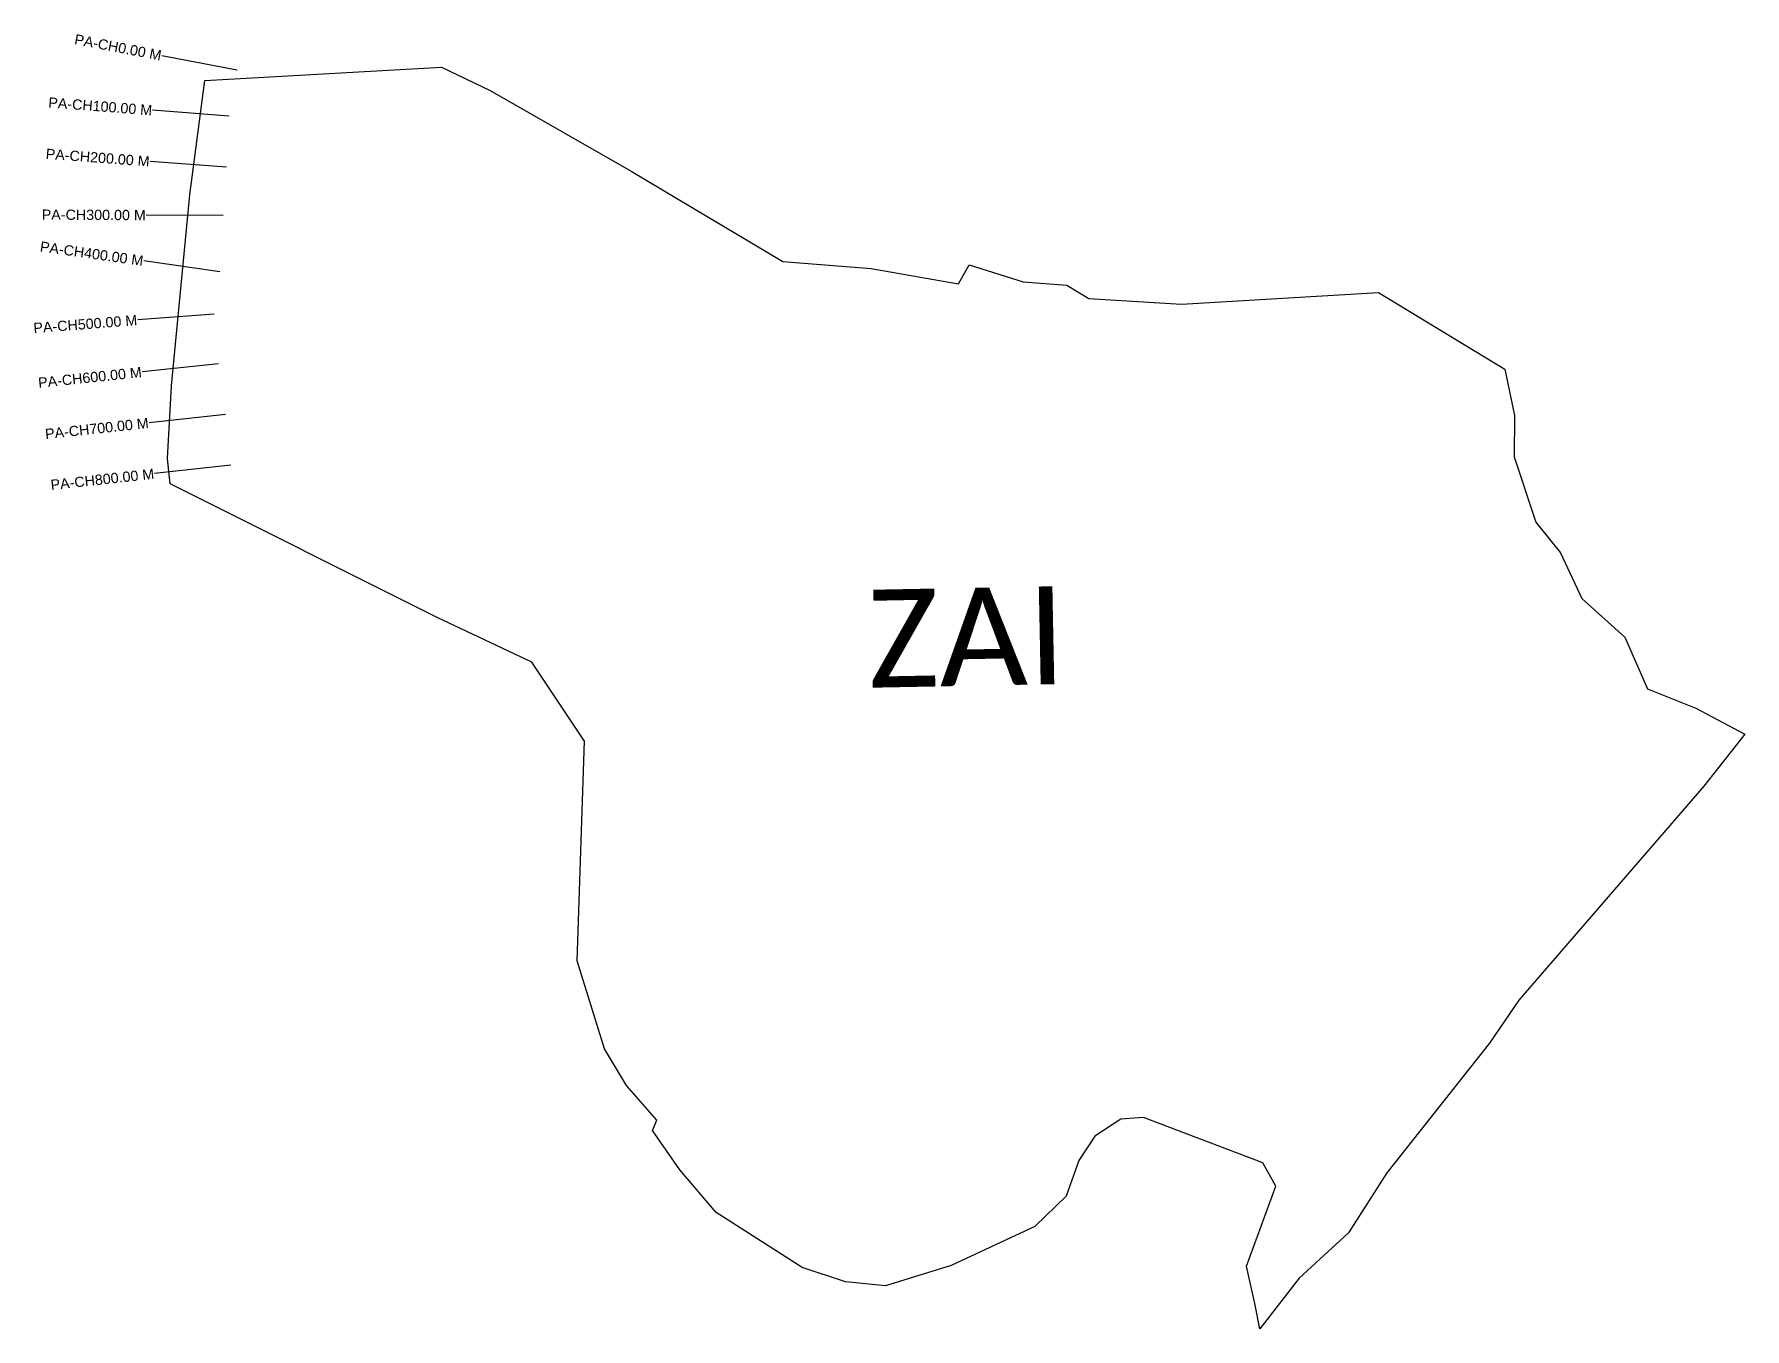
# Model space of a CAD drawing. Header units: metres. Extents: x 263188 to 266532, y 2225575 to 2228107.
import ezdxf
from ezdxf.enums import TextEntityAlignment as Align

# ---------------------------------------------------------------- set-up
doc = ezdxf.new("R2010")
doc.units = ezdxf.units.M
for name, color, linetype in [('CS', 134, 'Continuous'), ('CSMark', 6, 'Continuous'), ('village', 3, 'Continuous'), ('VILLAGE NAME', 250, 'Continuous')]:
    doc.layers.add(name, color=color, linetype=linetype)
doc.styles.add('DynamicDimensions', font='arial.ttf')
doc.styles.get("Standard").update_dxf_attribs({"font": 'simplex.shx'})

msp = doc.modelspace()

# ---------------------------------------------------------------- linework, layer by layer
at = {"layer": 'CS'}
for p, q in [((263585.1, 2228036.4), (263437.7, 2228064.6)), ((263569.5, 2227946.3), (263419.9, 2227957.8)), ((263564.5, 2227846.6), (263414.9, 2227857.8)), ((263557.5, 2227752.1), (263407.5, 2227752.9)), ((263551, 2227642.2), (263402.5, 2227663.3)), ((263540.2, 2227559.5), (263390.6, 2227547.9)), ((263548.6, 2227461.9), (263399.4, 2227446.3)), ((263562, 2227363.2), (263412.8, 2227346.9)), ((263572.8, 2227263.8), (263423.7, 2227247.5))]:
    msp.add_line(p, q, dxfattribs=at)
at = {"layer": 'village', "color": 3, "true_color": 0x00ff00}
msp.add_polyline3d([(266532.2, 2226738.1, 0), (266452.4, 2226636.6, 0), (266090.3, 2226217.9, 0), (266033.3, 2226134.2, 0), (265832.4, 2225880.2, 0), (265757.6, 2225763.1, 0), (265661.1, 2225674.4, 0), (265584, 2225575.5, 0), (265574.5, 2225624.9, 0), (265558.3, 2225697.7, 0), (265615.6, 2225854.4, 0), (265590.1, 2225899.9, 0), (265357, 2225988.5, 0), (265312.8, 2225985.4, 0), (265261.7, 2225952.3, 0), (265230.7, 2225904.6, 0), (265205.6, 2225834.6, 0), (265144.7, 2225775.7, 0), (264981, 2225699.3, 0), (264852.6, 2225659.3, 0), (264774.4, 2225667.5, 0), (264689.3, 2225695.3, 0), (264521.5, 2225802.6, 0), (264450.2, 2225886.1, 0), (264397.3, 2225963.3, 0), (264405.6, 2225983.4, 0), (264346.3, 2226051.4, 0), (264303, 2226123.1, 0), (264249.6, 2226295, 0), (264264.3, 2226724.6, 0), (264161.2, 2226878.6, 0), (263976.3, 2226966, 0), (263454.1, 2227227.7, 0), (263448.9, 2227276.7, 0), (263456.9, 2227419, 0), (263492.8, 2227792.4, 0), (263521.7, 2228016, 0), (263984.5, 2228042.2, 0), (264079.6, 2227996.4, 0), (264355.6, 2227838.5, 0), (264651.7, 2227662.3, 0), (264824.4, 2227648.7, 0), (264994.9, 2227618.4, 0), (265015.9, 2227655.9, 0), (265121.5, 2227622.3, 0), (265206.9, 2227616.2, 0), (265250, 2227589.8, 0), (265431, 2227578.8, 0), (265816.3, 2227601.7, 0), (266063.3, 2227451.5, 0), (266082.3, 2227360.9, 0), (266081.3, 2227280.2, 0), (266124, 2227152.6, 0), (266171.7, 2227092.5, 0), (266213.8, 2227003.4, 0), (266297.6, 2226927.4, 0), (266342.1, 2226827, 0), (266436.7, 2226789.1, 0)], close=True, dxfattribs=at)

# ---------------------------------------------------------------- texts
at = {"layer": 'CSMark', "style": 'DynamicDimensions'}
for s, rotation, p in [('PA-CH0.00 M', 349.1697, (263436.8, 2228064.8)), ('PA-CH100.00 M', 355.6098, (263418.9, 2227957.8)), ('PA-CH200.00 M', 355.7132, (263413.9, 2227857.8)), ('PA-CH300.00 M', 359.7215, (263406.5, 2227752.9)), ('PA-CH400.00 M', 351.9496, (263401.5, 2227663.4)), ('PA-CH500.00 M', 4.4421, (263389.6, 2227547.8)), ('PA-CH600.00 M', 5.9946, (263398.4, 2227446.2)), ('PA-CH700.00 M', 6.2287, (263411.9, 2227346.8)), ('PA-CH800.00 M', 6.2287, (263422.7, 2227247.4))]:
    msp.add_text(s, height=20, rotation=rotation, dxfattribs=at).set_placement(p, align=Align.MIDDLE_RIGHT)
at = {"layer": 'VILLAGE NAME', "insert": (264815.5, 2227020.2), "char_height": 191.456, "attachment_point": 1, "rotation": 1.1028}
msp.add_mtext_dynamic_manual_height_columns('{\\fCalibri|b0|i0|c0|p34;ZAI}', width=161.46, gutter_width=957.3, heights=[0], dxfattribs=at)

doc.saveas('drawing.dxf')
